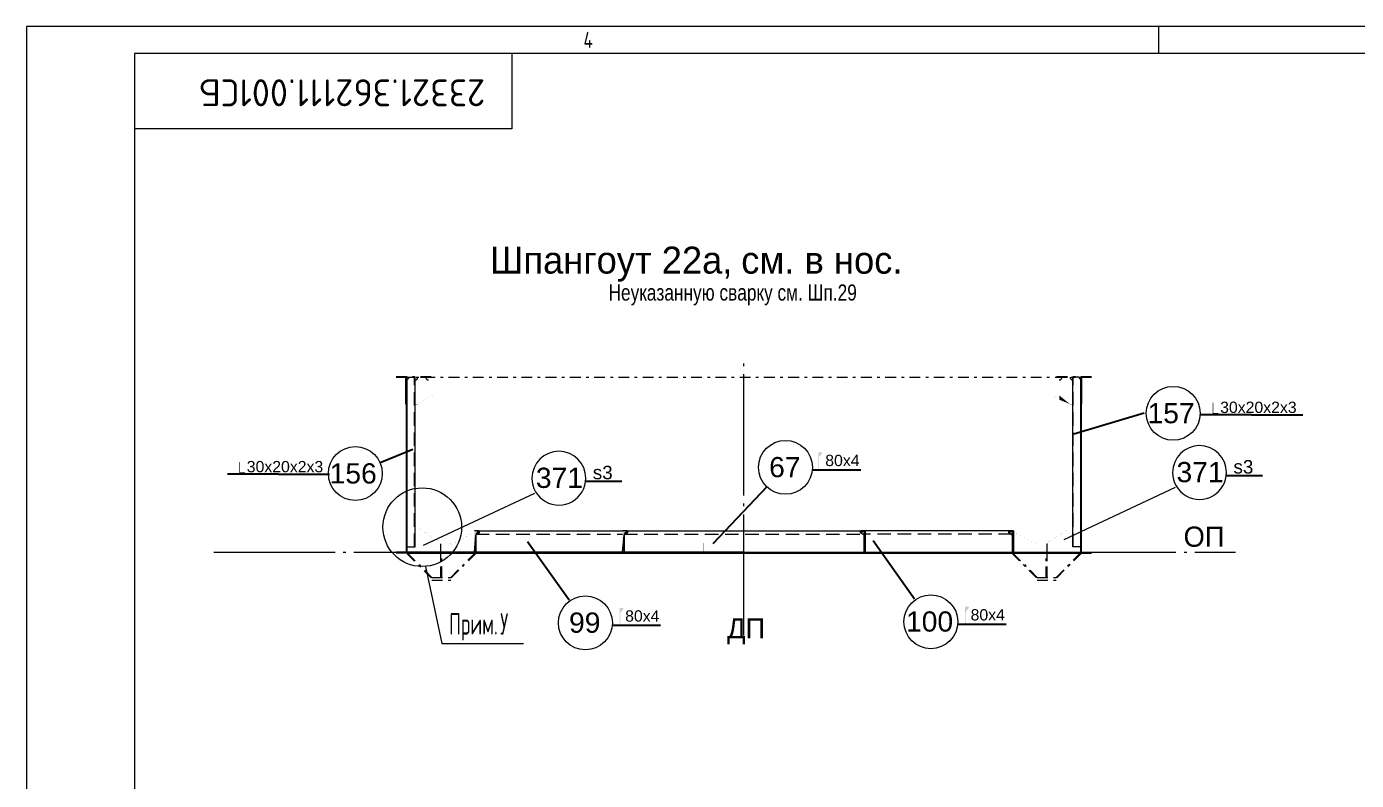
# Model space of a CAD drawing. Header units: millimetres. Extents: x 149544 to 197467, y -3118 to 25363.
# Drawn here: x 168631 to 173565, y 6667 to 9465 of the extents above; entities that cross this region are included whole.
import ezdxf

# ---------------------------------------------------------------- set-up
doc = ezdxf.new("R2010")
doc.units = ezdxf.units.MM
doc.header["$MEASUREMENT"] = 0
for name, pattern in [('K5LT32768', [0]), ('K5LT32769', [0]), ('K5LT32781', [90, 40, -20, 10, -20]), ('K5LT32790', [520, 450, -30, 10, -30]), ('K5LT32791', [0]), ('K5LT32793', [10, 5, -5]), ('K5LT32794', [10, 5, -5]), ('K5LT32795', [75, 50, -25])]:
    doc.linetypes.add(name, pattern=pattern)
for name, color, linetype in [('IDENT', 7, 'Continuous'), ('pen_035', 1, 'Continuous'), ('pen_7', 1, 'Continuous')]:
    doc.layers.add(name, color=color, linetype=linetype)
doc.layers.add('рабочие', color=250, linetype='Continuous', lineweight=20)
doc.styles.add('KTEXTSTYLE', font='GOST_AU.SHX', dxfattribs={"width": 0.96, "height": 5})
doc.styles.add('style5', font='arial.ttf', dxfattribs={"height": 3})

# ---------------------------------------------------------------- blocks, each defined once
blk = doc.blocks.new('U752')
at = {"layer": 'pen_035', "color": 1, "linetype": 'K5LT32769', "lineweight": 18, "true_color": 0xff0000}
for p in [(-173657.485562871, -10444.09341922627), (-173672.485562871, -10444.09341922627)]:
    blk.add_line(p, (-173674.1760230761, -10444.46819034443), dxfattribs=at)
blk = doc.blocks.new('U753')
at = {"layer": 'pen_035', "color": 1, "linetype": 'K5LT32769', "lineweight": 18, "true_color": 0xff0000}
for p in [(-173657.485562871, -10444.09341922627), (-173674.1760230761, -10444.46819034443)]:
    blk.add_line(p, (-173675.5497413378, -10445.52226749287), dxfattribs=at)
blk = doc.blocks.new('U754')
at = {"layer": 'pen_035', "color": 1, "linetype": 'K5LT32769', "lineweight": 18, "true_color": 0xff0000}
for p in [(-173657.485562871, -10444.09341922627), (-173675.5497413378, -10445.52226749287)]:
    blk.add_line(p, (-173676.3492408495, -10447.05814090596), dxfattribs=at)
blk = doc.blocks.new('U755')
at = {"layer": 'pen_035', "color": 1, "linetype": 'K5LT32769', "lineweight": 18, "true_color": 0xff0000}
for p in [(-173657.485562871, -10444.09341922627), (-173676.3492408495, -10447.05814090596)]:
    blk.add_line(p, (-173676.4247718554, -10448.78801456318), dxfattribs=at)
blk = doc.blocks.new('U756')
at = {"layer": 'pen_035', "color": 1, "linetype": 'K5LT32769', "lineweight": 18, "true_color": 0xff0000}
for p in [(-173676.4247718554, -10448.78801456318), (-173657.485562871, -10444.09341922627)]:
    blk.add_line(p, (-173675.7621436816, -10450.38772312031), dxfattribs=at)
blk = doc.blocks.new('U757')
at = {"layer": 'pen_035', "color": 1, "linetype": 'K5LT32769', "lineweight": 18, "true_color": 0xff0000}
for p in [(-173675.7621436816, -10450.38772312031), (-173657.485562871, -10444.09341922627)]:
    blk.add_line(p, (-173674.485562871, -10451.557522925), dxfattribs=at)
blk = doc.blocks.new('U758')
at = {"layer": 'pen_035', "color": 1, "linetype": 'K5LT32769', "lineweight": 18, "true_color": 0xff0000}
for p in [(-173674.485562871, -10451.557522925), (-173657.485562871, -10444.09341922627)]:
    blk.add_line(p, (-173664.485562871, -10457.33102908955), dxfattribs=at)
blk = doc.blocks.new('U759')
at = {"layer": 'pen_035', "color": 1, "linetype": 'K5LT32769', "lineweight": 18, "true_color": 0xff0000}
for p in [(-173664.485562871, -10457.33102908955), (-173657.485562871, -10444.09341922627)]:
    blk.add_line(p, (-173663.4213844042, -10458.22398105488), dxfattribs=at)
blk = doc.blocks.new('U760')
at = {"layer": 'pen_035', "color": 1, "linetype": 'K5LT32769', "lineweight": 18, "true_color": 0xff0000}
for p in [(-173663.4213844042, -10458.22398105488), (-173657.485562871, -10444.09341922627)]:
    blk.add_line(p, (-173662.7267738085, -10459.42704501973), dxfattribs=at)
blk = doc.blocks.new('U761')
at = {"layer": 'pen_035', "color": 1, "linetype": 'K5LT32769', "lineweight": 18, "true_color": 0xff0000}
for p in [(-173662.7267738085, -10459.42704501973), (-173657.485562871, -10444.09341922627)]:
    blk.add_line(p, (-173662.485562871, -10460.79512897358), dxfattribs=at)
blk = doc.blocks.new('U762')
at = {"layer": 'pen_035', "color": 1, "linetype": 'K5LT32769', "lineweight": 18, "true_color": 0xff0000}
for p in [(-173657.485562871, -10444.09341922627), (-173662.485562871, -10460.79512897358)]:
    blk.add_line(p, (-173662.485562871, -10524.09341835204), dxfattribs=at)
blk = doc.blocks.new('U763')
at = {"layer": 'pen_035', "color": 1, "linetype": 'K5LT32769', "lineweight": 18, "true_color": 0xff0000}
for p, q in [((-173657.485562871, -10444.09341922627), (-173662.485562871, -10524.09341835204)), ((-173657.485562871, -10444.09341922627), (-173657.485562871, -10524.09341922627)), ((-173662.485562871, -10524.09341835204), (-173657.485562871, -10524.09341922627))]:
    blk.add_line(p, q, dxfattribs=at)
blk = doc.blocks.new('U764')
at = {"layer": 'pen_035', "color": 1, "linetype": 'K5LT32769', "lineweight": 18, "true_color": 0xff0000}
for p, q in [((-174552.485562871, -10460.79512897358), (-174557.485562871, -10524.09341922627)), ((-174552.485562871, -10460.79512897358), (-174552.485562871, -10524.0934201005)), ((-174557.485562871, -10524.09341922627), (-174552.485562871, -10524.0934201005))]:
    blk.add_line(p, q, dxfattribs=at)
blk = doc.blocks.new('U765')
at = {"layer": 'pen_035', "color": 1, "linetype": 'K5LT32769', "lineweight": 18, "true_color": 0xff0000}
for p in [(-174550.485562871, -10457.33102908955), (-174540.485562871, -10451.557522925)]:
    blk.add_line(p, (-174539.2089515429, -10450.38772312031), dxfattribs=at)
blk = doc.blocks.new('U766')
at = {"layer": 'pen_035', "color": 1, "linetype": 'K5LT32769', "lineweight": 18, "true_color": 0xff0000}
for p in [(-174550.485562871, -10457.33102908955), (-174539.2089515429, -10450.38772312031)]:
    blk.add_line(p, (-174538.5463233691, -10448.78801456318), dxfattribs=at)
blk = doc.blocks.new('U767')
at = {"layer": 'pen_035', "color": 1, "linetype": 'K5LT32769', "lineweight": 18, "true_color": 0xff0000}
for p in [(-174550.485562871, -10457.33102908955), (-174538.5463233691, -10448.78801456318)]:
    blk.add_line(p, (-174538.6218543749, -10447.05814090596), dxfattribs=at)
blk = doc.blocks.new('U768')
at = {"layer": 'pen_035', "color": 1, "linetype": 'K5LT32769', "lineweight": 18, "true_color": 0xff0000}
for p in [(-174551.5497413378, -10458.22398105488), (-174538.6218543749, -10447.05814090596)]:
    blk.add_line(p, (-174539.4213844042, -10445.52226749287), dxfattribs=at)
blk = doc.blocks.new('U769')
at = {"layer": 'pen_035', "color": 1, "linetype": 'K5LT32769', "lineweight": 18, "true_color": 0xff0000}
for p in [(-174551.5497413378, -10458.22398105488), (-174539.4213844042, -10445.52226749287)]:
    blk.add_line(p, (-174540.7950721484, -10444.46819034443), dxfattribs=at)
blk = doc.blocks.new('U770')
at = {"layer": 'pen_035', "color": 1, "linetype": 'K5LT32769', "lineweight": 18, "true_color": 0xff0000}
blk.add_line((-174557.485562871, -10524.09341922627), (-174552.485562871, -10460.79512897358), dxfattribs=at)
blk = doc.blocks.new('U771')
at = {"layer": 'pen_035', "color": 1, "linetype": 'K5LT32769', "lineweight": 18, "true_color": 0xff0000}
for p in [(-174540.7950721484, -10444.46819034443), (-174542.485562871, -10444.09341922627)]:
    blk.add_line(p, (-174557.485562871, -10444.09341922627), dxfattribs=at)
blk = doc.blocks.new('U772')
at = {"layer": 'pen_035', "color": 1, "linetype": 'K5LT32769', "lineweight": 18, "true_color": 0xff0000}
for p in [(-173107.485562871, -10444.09341922627), (-173122.485562871, -10444.09341922627)]:
    blk.add_line(p, (-173124.1759925585, -10444.46819034443), dxfattribs=at)
blk = doc.blocks.new('U773')
at = {"layer": 'pen_035', "color": 1, "linetype": 'K5LT32769', "lineweight": 18, "true_color": 0xff0000}
for p in [(-173107.485562871, -10444.09341922627), (-173124.1759925585, -10444.46819034443)]:
    blk.add_line(p, (-173125.5497108202, -10445.52226749287), dxfattribs=at)
blk = doc.blocks.new('U774')
at = {"layer": 'pen_035', "color": 1, "linetype": 'K5LT32769', "lineweight": 18, "true_color": 0xff0000}
for p in [(-173107.485562871, -10444.09341922627), (-173125.5497108202, -10445.52226749287)]:
    blk.add_line(p, (-173126.3492713671, -10447.05814090596), dxfattribs=at)
blk = doc.blocks.new('U775')
at = {"layer": 'pen_035', "color": 1, "linetype": 'K5LT32769', "lineweight": 18, "true_color": 0xff0000}
for p in [(-173107.485562871, -10444.09341922627), (-173126.3492713671, -10447.05814090596)]:
    blk.add_line(p, (-173126.4247718554, -10448.78801456318), dxfattribs=at)
blk = doc.blocks.new('U776')
at = {"layer": 'pen_035', "color": 1, "linetype": 'K5LT32769', "lineweight": 18, "true_color": 0xff0000}
for p in [(-173126.4247718554, -10448.78801456318), (-173107.485562871, -10444.09341922627)]:
    blk.add_line(p, (-173125.7621741991, -10450.38772312031), dxfattribs=at)
blk = doc.blocks.new('U777')
at = {"layer": 'pen_035', "color": 1, "linetype": 'K5LT32769', "lineweight": 18, "true_color": 0xff0000}
for p in [(-173125.7621741991, -10450.38772312031), (-173107.485562871, -10444.09341922627)]:
    blk.add_line(p, (-173124.485562871, -10451.557522925), dxfattribs=at)
blk = doc.blocks.new('U778')
at = {"layer": 'pen_035', "color": 1, "linetype": 'K5LT32769', "lineweight": 18, "true_color": 0xff0000}
for p in [(-173124.485562871, -10451.557522925), (-173107.485562871, -10444.09341922627)]:
    blk.add_line(p, (-173114.485562871, -10457.33102908955), dxfattribs=at)
blk = doc.blocks.new('U779')
at = {"layer": 'pen_035', "color": 1, "linetype": 'K5LT32769', "lineweight": 18, "true_color": 0xff0000}
for p in [(-173114.485562871, -10457.33102908955), (-173107.485562871, -10444.09341922627)]:
    blk.add_line(p, (-173113.4213538866, -10458.22398105488), dxfattribs=at)
blk = doc.blocks.new('U780')
at = {"layer": 'pen_035', "color": 1, "linetype": 'K5LT32769', "lineweight": 18, "true_color": 0xff0000}
for p in [(-173113.4213538866, -10458.22398105488), (-173107.485562871, -10444.09341922627)]:
    blk.add_line(p, (-173112.7267738085, -10459.42704501973), dxfattribs=at)
blk = doc.blocks.new('U781')
at = {"layer": 'pen_035', "color": 1, "linetype": 'K5LT32769', "lineweight": 18, "true_color": 0xff0000}
for p in [(-173112.7267738085, -10459.42704501973), (-173107.485562871, -10444.09341922627)]:
    blk.add_line(p, (-173112.485562871, -10460.79512897358), dxfattribs=at)
blk = doc.blocks.new('U782')
at = {"layer": 'pen_035', "color": 1, "linetype": 'K5LT32769', "lineweight": 18, "true_color": 0xff0000}
for p in [(-173107.485562871, -10444.09341922627), (-173112.485562871, -10460.79512897358)]:
    blk.add_line(p, (-173112.485562871, -10524.09341835204), dxfattribs=at)
blk = doc.blocks.new('U783')
at = {"layer": 'pen_035', "color": 1, "linetype": 'K5LT32769', "lineweight": 18, "true_color": 0xff0000}
for p, q in [((-173107.485562871, -10444.09341922627), (-173112.485562871, -10524.09341835204)), ((-173107.485562871, -10444.09341922627), (-173107.485562871, -10524.09341922627)), ((-173112.485562871, -10524.09341835204), (-173107.485562871, -10524.09341922627))]:
    blk.add_line(p, q, dxfattribs=at)
blk = doc.blocks.new('U784')
at = {"layer": 'pen_035', "color": 1, "linetype": 'K5LT32769', "lineweight": 18, "true_color": 0xff0000}
for p, q in [((-175102.485562871, -10460.79512897358), (-175107.485562871, -10524.09341922627)), ((-175102.485562871, -10460.79512897358), (-175102.485562871, -10524.0934201005)), ((-175107.485562871, -10524.09341922627), (-175102.485562871, -10524.0934201005))]:
    blk.add_line(p, q, dxfattribs=at)
blk = doc.blocks.new('U785')
at = {"layer": 'pen_035', "color": 1, "linetype": 'K5LT32769', "lineweight": 18, "true_color": 0xff0000}
for p in [(-175100.485562871, -10457.33102908955), (-175090.485562871, -10451.557522925)]:
    blk.add_line(p, (-175089.2089515429, -10450.38772312031), dxfattribs=at)
blk = doc.blocks.new('U786')
at = {"layer": 'pen_035', "color": 1, "linetype": 'K5LT32769', "lineweight": 18, "true_color": 0xff0000}
for p in [(-175100.485562871, -10457.33102908955), (-175089.2089515429, -10450.38772312031)]:
    blk.add_line(p, (-175088.5462928515, -10448.78801456318), dxfattribs=at)
blk = doc.blocks.new('U787')
at = {"layer": 'pen_035', "color": 1, "linetype": 'K5LT32769', "lineweight": 18, "true_color": 0xff0000}
for p in [(-175100.485562871, -10457.33102908955), (-175088.5462928515, -10448.78801456318)]:
    blk.add_line(p, (-175088.6218543749, -10447.05814090596), dxfattribs=at)
blk = doc.blocks.new('U788')
at = {"layer": 'pen_035', "color": 1, "linetype": 'K5LT32769', "lineweight": 18, "true_color": 0xff0000}
for p in [(-175101.5497108202, -10458.22398105488), (-175088.6218543749, -10447.05814090596)]:
    blk.add_line(p, (-175089.4213538866, -10445.52226749287), dxfattribs=at)
blk = doc.blocks.new('U789')
at = {"layer": 'pen_035', "color": 1, "linetype": 'K5LT32769', "lineweight": 18, "true_color": 0xff0000}
for p in [(-175101.5497108202, -10458.22398105488), (-175089.4213538866, -10445.52226749287)]:
    blk.add_line(p, (-175090.7950721484, -10444.46819034443), dxfattribs=at)
blk = doc.blocks.new('U790')
at = {"layer": 'pen_035', "color": 1, "linetype": 'K5LT32769', "lineweight": 18, "true_color": 0xff0000}
blk.add_line((-175107.485562871, -10524.09341922627), (-175102.485562871, -10460.79512897358), dxfattribs=at)
blk = doc.blocks.new('U791')
at = {"layer": 'pen_035', "color": 1, "linetype": 'K5LT32769', "lineweight": 18, "true_color": 0xff0000}
for p in [(-175090.7950721484, -10444.46819034443), (-175092.485562871, -10444.09341922627)]:
    blk.add_line(p, (-175107.485562871, -10444.09341922627), dxfattribs=at)

msp = doc.modelspace()

# ---------------------------------------------------------------- hatches: boundary and pattern name
for points in [[(170292.9140474454, 7513.468109332258), (170297.9140474454, 7513.46810845803), (170297.9140474454, 7576.766399584943), (170298.1552583829, 7578.134483538801), (170298.8498994962, 7579.337547503645), (170299.9140474454, 7580.230499468977), (170309.9140474454, 7586.004005633527), (170311.1906587735, 7587.173805438215), (170311.8533174649, 7588.773513995344), (170311.7777559415, 7590.50338765257), (170310.9782564298, 7592.039261065656), (170309.6045381681, 7593.093338214094), (170307.9140474454, 7593.468109332258), (170292.9140474454, 7593.468109332258)], [(170842.9140474454, 7513.468109332258), (170847.9140474454, 7513.46810845803), (170847.9140474454, 7576.766399584943), (170848.1552889005, 7578.134483538801), (170848.8498689786, 7579.337547503645), (170849.9140474454, 7580.230499468977), (170859.9140474454, 7586.004005633527), (170861.1906587735, 7587.173805438215), (170861.8532869474, 7588.773513995344), (170861.7777559415, 7590.50338765257), (170860.9782259122, 7592.039261065656), (170859.6045381681, 7593.093338214094), (170857.9140474454, 7593.468109332258), (170842.9140474454, 7593.468109332258)], [(171742.9140474454, 7513.468109332258), (171737.9140474454, 7513.468110206486), (171737.9140474454, 7576.766399584943), (171737.6728365079, 7578.134483538801), (171736.9782259122, 7579.337547503645), (171735.9140474454, 7580.230499468977), (171725.9140474454, 7586.004005633527), (171724.6374666349, 7587.173805438215), (171723.974838461, 7588.773513995344), (171724.0503694669, 7590.50338765257), (171724.8498689786, 7592.039261065656), (171726.2235872403, 7593.093338214094), (171727.9140474454, 7593.468109332258), (171742.9140474454, 7593.468109332258)], [(172292.9140474454, 7513.468109332258), (172287.9140474454, 7513.468110206486), (172287.9140474454, 7576.766399584943), (172287.6728365079, 7578.134483538801), (172286.9782564298, 7579.337547503645), (172285.9140474454, 7580.230499468977), (172275.9140474454, 7586.004005633527), (172274.6374361173, 7587.173805438215), (172273.974838461, 7588.773513995344), (172274.0503389493, 7590.50338765257), (172274.8498994962, 7592.039261065656), (172276.2236177579, 7593.093338214094), (172277.9140474454, 7593.468109332258), (172292.9140474454, 7593.468109332258)]]:
    msp.add_hatch(color=0).paths.add_polyline_path(points)
at = {"layer": 'рабочие', "lineweight": 18}
h = msp.add_hatch(color=256, dxfattribs=at)
edge = h.paths.add_edge_path()
edge.add_line((171568.7850648034, 7823.33775441832), (171571.3450648034, 7823.33775441832))
edge.add_line((171571.3450648032, 7823.33775441832), (171571.3450648032, 7864.608205729022))
edge.add_arc((171577.7450648034, 7864.608205728979), 6.400000000001478, 142.3566552641931, 179.9999999999349, ccw=False)
edge.add_line((171572.6773666481, 7868.516969652093), (171582.46537425, 7881.207085771897))
edge.add_arc((171580.9450648034, 7882.379714948871), 1.919999999986733, 322.3566552640623, 359.9999999997829)
edge.add_line((171582.8650648033, 7882.379714948871), (171582.8650648033, 7883.078612719099))
edge.add_arc((171580.9450648034, 7883.078612718909), 1.920000000008076, 359.9999999997829, 449.9999999998168)
edge.add_line((171580.9450648034, 7884.998612719024), (171568.7850648034, 7884.998612719024))
edge.add_line((171568.7850648034, 7884.998612719024), (171568.7850648034, 7823.337754418277))
h = msp.add_hatch(color=256, dxfattribs=at)
edge = h.paths.add_edge_path()
edge.add_line((170831.878114775, 7245.634039295055), (170834.438114775, 7245.634039295055))
edge.add_line((170834.4381147748, 7245.634039295055), (170834.4381147748, 7286.904490605757))
edge.add_arc((170840.838114775, 7286.904490605713), 6.400000000001478, 142.3566552641931, 179.9999999999349, ccw=False)
edge.add_line((170835.7704166196, 7290.813254528828), (170845.5584242216, 7303.503370648632))
edge.add_arc((170844.038114775, 7304.675999825606), 1.919999999986733, 322.3566552640623, 359.9999999997829)
edge.add_line((170845.9581147749, 7304.675999825606), (170845.9581147749, 7305.374897595833))
edge.add_arc((170844.038114775, 7305.374897595644), 1.920000000008076, 359.9999999997829, 449.9999999998168)
edge.add_line((170844.038114775, 7307.294897595759), (170831.878114775, 7307.294897595759))
edge.add_line((170831.878114775, 7307.294897595759), (170831.878114775, 7245.634039295011))
h = msp.add_hatch(color=256, dxfattribs=at)
edge = h.paths.add_edge_path()
edge.add_line((172113.5885977288, 7249.833945861235), (172116.1485977288, 7249.833945861235))
edge.add_line((172116.1485977286, 7249.833945861235), (172116.1485977286, 7291.104397171937))
edge.add_arc((172122.5485977288, 7291.104397171894), 6.400000000001478, 142.3566552641931, 179.9999999999349, ccw=False)
edge.add_line((172117.4808995734, 7295.013161095008), (172127.2689071754, 7307.703277214812))
edge.add_arc((172125.7485977288, 7308.875906391786), 1.919999999986733, 322.3566552640623, 359.9999999997829)
edge.add_line((172127.6685977287, 7308.875906391786), (172127.6685977287, 7309.574804162014))
edge.add_arc((172125.7485977288, 7309.574804161824), 1.920000000008076, 359.9999999997829, 449.9999999998168)
edge.add_line((172125.7485977288, 7311.494804161939), (172113.5885977288, 7311.494804161939))
edge.add_line((172113.5885977288, 7311.494804161939), (172113.5885977288, 7249.833945861192))

# ---------------------------------------------------------------- linework, layer by layer
at = {"color": 7, "linetype": 'K5LT32768', "lineweight": 18}
for p, q in [((185451.3333490544, 9465.212120453773), (168631.3333490544, 9465.212120453773)), ((168631.3333490544, 9465.212120453773), (168631.3333490544, -2414.787879546227)), ((172831.3333490544, 9465.212120453769), (172831.3333490553, 9365.212120453769))]:
    msp.add_line(p, q, dxfattribs=at)
at = {"color": 1, "linetype": 'K5LT32769', "lineweight": 18, "true_color": 0xff0000}
for p, q in [((185351.3333490544, 9365.212120453773), (169031.3333490544, 9365.212120453773)), ((169031.3333490544, 9365.212120453773), (169031.3333490544, -2314.787879546227)), ((170431.3333490544, 9365.212120453773), (170431.3333490544, 9085.212120453773)), ((170431.3333490544, 9085.212120453773), (169031.3333490544, 9085.212120453773))]:
    msp.add_line(p, q, dxfattribs=at)
at = {"color": 0, "linetype": 'K5LT32790', "lineweight": 18}
for p, q in [((171292.9140474454, 7204.300701900958), (171292.9140474454, 8244.239124826756)), ((169325.8321104021, 7513.468109332258), (173116.2768779973, 7513.468109332258))]:
    msp.add_line(p, q, dxfattribs=at)
at = {"color": 0, "linetype": 'K5LT32781', "lineweight": 18}
for p, q in [((170002.9140474454, 8166.468109332258), (170132.9140474454, 8166.468109332258)), ((170002.9140474454, 8163.468109332258), (170042.9140474454, 8163.468109332258)), ((170002.9140474454, 8163.468109332258), (170132.9140474454, 8163.468109332258)), ((170017.1952880099, 8163.468109332258), (172582.9140474454, 8163.468109332258)), ((172452.9140474454, 8166.468109332258), (172582.9140474454, 8166.468109332258)), ((172452.9140474454, 8163.468109332258), (172582.9140474454, 8163.468109332258)), ((170042.7925023531, 7508.346780187258), (170132.7927236974, 7418.346787816652)), ((170044.9138261011, 7510.468109332258), (170134.9140474454, 7420.468116961652)), ((170167.9140474454, 7420.468109332258), (170167.9140474454, 7510.468109332258)), ((170171.9140474454, 7420.468109332258), (170171.9140474454, 7510.468109332258)), ((170204.9140474454, 7420.468116961652), (170294.9143282287, 7510.468109332256)), ((170207.035385336, 7418.346801959211), (170299.1569879197, 7510.468109332256)), ((172286.6711069752, 7510.468109332258), (172378.7927095548, 7418.346801959211)), ((172290.9137666662, 7510.468109332258), (172380.9140474454, 7420.468116961652)), ((172413.9140474454, 7420.468109332258), (172413.9140474454, 7510.468109332258)), ((172417.9140474454, 7420.468109332258), (172417.9140474454, 7510.468109332258)), ((172450.914039816, 7420.468109332258), (172540.9142687897, 7510.468109332258)), ((172453.2448417579, 7418.556257848195), (172548.1569347122, 7513.46810933226)), ((170117.7986910001, 7433.340782366926), (170132.7927095548, 7418.346801959211)), ((170134.9140474454, 7420.468109332258), (170204.9140474454, 7420.468109332258)), ((170134.9140474454, 7410.468109332258), (170204.9140474454, 7410.468109332258)), ((172380.9140474454, 7420.468109332258), (172450.9140474454, 7420.468109332258)), ((172380.9140474454, 7410.468109332258), (172450.9140474454, 7410.468109332258))]:
    msp.add_line(p, q, dxfattribs=at)
at = {"color": 0, "linetype": 'K5LT32769', "lineweight": 18}
for p, q in [((170038.9140474454, 8063.468109332258), (170038.9140474454, 8163.468109332258)), ((170042.9140474454, 7513.468387782807), (170042.9140474454, 8163.468109332258)), ((170049.9140474454, 8163.468109332258), (170072.9140474454, 8163.468109332258)), ((170072.9140474454, 7533.468107424909), (170072.9140474454, 8163.468109332258)), ((172535.9140474454, 8163.468109332258), (172512.9140474454, 8163.468109332258)), ((172512.9140474454, 7533.468103610212), (172512.9140474454, 8163.468109332258)), ((172542.9140474454, 8063.468109332258), (172542.9140474454, 8163.468109332258)), ((172546.9140474454, 8063.468109332258), (172546.9140474454, 8163.468109332258)), ((170040.9140474454, 7513.468109332258), (170040.9140474454, 8063.468109332258)), ((170042.9140474454, 7513.468109332258), (170042.9140474454, 8063.468109332258)), ((172542.9140474454, 7513.468109332258), (172542.9140474454, 8063.468109332258)), ((172544.9140474454, 7513.468109332258), (172544.9140474454, 8063.468109332258)), ((170311.9139864103, 7593.468109332258), (170842.9141084806, 7593.468109332258)), ((170861.9139864103, 7593.468109332258), (171723.9141084806, 7593.468109332258)), ((172273.9141084806, 7593.468109332258), (171742.9139864103, 7593.468109332258)), ((170042.91386434, 7513.468109332258), (170002.91386434, 7513.468109332258)), ((170042.91386434, 7510.468109332258), (170002.91386434, 7510.468109332258)), ((170042.9140474454, 7533.468109332258), (170072.9140474454, 7533.468107424909)), ((170042.9140474454, 7513.468109332258), (172542.9140474454, 7513.468109332258)), ((170042.9140474454, 7510.468109332258), (172542.9140474454, 7510.468109332258)), ((172542.9140474454, 7533.468109332258), (172512.9140474454, 7533.468103610212)), ((172542.9126436368, 7513.468109332258), (172582.9126436368, 7513.468109332258)), ((172542.9126436368, 7510.468109332258), (172582.9126436368, 7510.468109332258))]:
    msp.add_line(p, q, dxfattribs=at)
at = {"color": 0, "linetype": 'K5LT32795', "lineweight": 18}
for p, q in [((170070.9140474454, 7533.468107424909), (170070.9140474454, 8164.634796343977)), ((172514.9140474454, 7533.468105517561), (172514.9140474454, 8164.634796343977)), ((170297.9139864103, 7581.468109332258), (170842.914077963, 7581.468109332258)), ((170847.9140169279, 7581.468109332258), (171737.914077963, 7581.468109332258)), ((172287.9141084806, 7581.468109332258), (171742.9140169279, 7581.468109332258))]:
    msp.add_line(p, q, dxfattribs=at)
at = {"color": 0, "linetype": 'K5LT32791', "lineweight": 18}
for p, q in [((172542.9140474454, 7513.468387782807), (172542.9140474454, 8163.468109332258)), ((171292.9140474454, 7513.468109332258), (170042.914657797, 7513.468109332258)), ((171292.9140474454, 7513.468109332258), (172542.9134370938, 7513.468109332258))]:
    msp.add_line(p, q, dxfattribs=at)
at = {"color": 7}
for p, q in [((172778.3819777629, 8030.494432651165), (172517.0135570372, 7951.641316688347)), ((173176.6249323606, 8023.378647472087), (172988.30214409, 8023.378647472087)), ((169943.148716722, 7846.47551739433), (170064.2444277653, 7896.072775016382)), ((169565.0949474826, 7803.129428400012), (169376.772159212, 7803.129428400012)), ((171545.7643442903, 7819.795260467992), (171725.9889136503, 7819.795260467992)), ((173084.8380321945, 7798.992265486002), (173216.7862232607, 7798.992265486002)), ((170707.8275942219, 7777.744811180706), (170839.7757852881, 7777.744811180706)), ((170803.33765603, 7242.499974900584), (170983.5622253901, 7242.499974900584)), ((172085.0481389838, 7246.699881466764), (172265.2727083439, 7246.699881466764))]:
    msp.add_line(p, q, dxfattribs=at)
for p, q in [((173176.6249323606, 8023.378647472087), (173366.6417769804, 8023.378647472087)), ((169565.0949474826, 7803.129428400012), (169755.1117921025, 7803.129428400012))]:
    msp.add_line(p, q)
at = {"color": 0}
for p, q in [((171378.1863400011, 7756.364156308144), (171177.9140474454, 7545.468103610212)), ((170644.4947644401, 7335.607551244164), (170490.3624613645, 7552.034109518358)), ((171926.2052473939, 7339.807457810344), (171772.0729443183, 7556.234016084538))]:
    msp.add_line(p, q, dxfattribs=at)
at = {"color": 0, "linetype": 'K5LT32768', "lineweight": 18}
for p, q in [((172480.704278251, 7560.833025492571), (172893.844453235, 7754.919936473209)), ((170103.6938402784, 7539.585571187275), (170516.8340152624, 7733.672482167913)), ((170167.9140474454, 7481.468109332258), (170167.9140474454, 7545.468109332258)), ((171292.9140474454, 7481.468109332258), (171292.9140474454, 7545.468109332258)), ((172417.9140474454, 7481.468109332258), (172417.9140474454, 7545.468109332258)), ((170110.883513935, 7461.381147770462), (170171.7500353065, 7174.806244067095)), ((170171.7500353065, 7174.806244067095), (170474.4781457435, 7174.806244067094))]:
    msp.add_line(p, q, dxfattribs=at)
at = {"color": 0, "linetype": 'K5LT32781', "const_width": 0.18}
for points in [[(170072.9140474454, 8153.468109332258), (170072.9140474454, 8063.468109332258), (170082.9140474454, 8063.468109332258), (170122.9140474454, 8088.468109332258), (170122.9140474454, 8153.468109332258)], [(172512.9140474455, 8153.468109331827), (172512.9140474454, 8063.468109331827), (172502.9140474454, 8063.46810933183), (172462.9140474454, 8088.468109331845), (172462.9140474455, 8153.468109331845)]]:
    msp.add_lwpolyline(points, dxfattribs=at)
at = {"color": 0, "linetype": 'K5LT32794', "const_width": 0.18}
for points in [[(170122.9140474454, 8163.468109332258), (170127.9140474454, 8163.468109332258), (170127.9140474454, 8100.169830523664), (170128.1552583829, 8098.80172749632), (170128.8498384611, 8097.598663531477), (170129.9140474454, 8096.705719195539), (170139.9140474454, 8090.932220660383), (170141.1906587736, 8089.762420855695), (170141.8532564298, 8088.162689410383), (170141.7776949064, 8086.432831011945), (170140.9782564298, 8084.89694234007), (170139.6044771329, 8083.842865191633), (170137.9140474454, 8083.468109332258), (170122.9140474454, 8083.468109332258), (170122.9140474454, 8163.468109332258)], [(172462.9140474454, 8163.468109332258), (172457.9140474454, 8163.468109332258), (172457.9140474454, 8100.169830523664), (172457.6728365079, 8098.80172749632), (172456.9782564298, 8097.598663531477), (172455.9140474454, 8096.705719195539), (172445.9140474454, 8090.932220660383), (172444.6374361173, 8089.762420855695), (172443.9748384611, 8088.162689410383), (172444.0502779142, 8086.432831011945), (172444.8498384611, 8084.89694234007), (172446.2236177579, 8083.842865191633), (172447.9140474454, 8083.468109332258), (172462.9140474454, 8083.468109332258), (172462.9140474454, 8163.468109332258)]]:
    msp.add_lwpolyline(points, dxfattribs=at)
at = {"const_width": 3}
for points in [[(173033.3738092897, 8069.079706137989), (173033.3738092897, 8029.795334247832), (173053.0284134136, 8029.795334247832)], [(169421.8438244117, 7848.830487065914), (169421.8438244117, 7809.546115175757), (169441.4984285356, 7809.546115175757)]]:
    msp.add_lwpolyline(points, dxfattribs=at)
at = {"color": 0, "linetype": 'K5LT32793', "const_width": 0.18}
for points in [[(170042.9140474454, 7988.468109332258), (170042.9140474454, 7987.468109332258), (170043.2068941251, 7986.761017047102), (170043.9140474454, 7986.468109332258), (170068.9140474454, 7986.468109332258), (170069.9140474454, 7986.20016499632), (170070.6461031095, 7985.468109332258), (170070.9140474454, 7984.468109332258), (170070.9140474454, 7969.468109332258), (170071.2068941251, 7968.760986529524), (170071.9140474454, 7968.468109332258), (170072.9140474454, 7968.468109332258), (170072.9140474454, 7988.468109332258), (170042.9140474454, 7988.468109332258)], [(172542.9140474454, 7988.468109332258), (172542.9140474454, 7987.468109332258), (172542.6212007657, 7986.761017047102), (172541.9140474454, 7986.468109332258), (172516.9140474454, 7986.468109332258), (172515.9140474454, 7986.20016499632), (172515.1819917813, 7985.468109332258), (172514.9140474454, 7984.468109332258), (172514.9140474454, 7969.468109332258), (172514.6212007657, 7968.760986529524), (172513.9140474454, 7968.468109332258), (172512.9140474454, 7968.468109332258), (172512.9140474454, 7988.468109332258), (172542.9140474454, 7988.468109332258)]]:
    msp.add_lwpolyline(points, dxfattribs=at)
at = {"color": 0, "linetype": 'K5LT32769', "const_width": 0.18}
for points in [[(170042.9140474454, 7988.468109332258), (170042.9140474454, 7987.468109332258), (170043.2068941251, 7986.761017047102), (170043.9140474454, 7986.468109332258), (170068.9140474454, 7986.468109332258), (170069.9140474454, 7986.20016499632), (170070.6461031095, 7985.468109332258), (170070.9140474454, 7984.468109332258), (170070.9140474454, 7969.468109332258), (170071.2068941251, 7968.760986529524), (170071.9140474454, 7968.468109332258), (170072.9140474454, 7968.468109332258), (170072.9140474454, 7988.468109332258), (170042.9140474454, 7988.468109332258)], [(172542.9140474454, 7988.468109332258), (172542.9140474454, 7987.468109332258), (172542.6212007657, 7986.761017047102), (172541.9140474454, 7986.468109332258), (172516.9140474454, 7986.468109332258), (172515.9140474454, 7986.20016499632), (172515.1819917813, 7985.468109332258), (172514.9140474454, 7984.468109332258), (172514.9140474454, 7969.468109332258), (172514.6212007657, 7968.760986529524), (172513.9140474454, 7968.468109332258), (172512.9140474454, 7968.468109332258), (172512.9140474454, 7988.468109332258), (172542.9140474454, 7988.468109332258)], [(170082.9140474454, 7603.468109332258), (170072.9140474454, 7603.468109332258), (170072.9140474454, 7513.468109332258)], [(170157.9140474454, 7513.468109332258), (170167.9140474454, 7523.468109332258), (170167.9140474454, 7548.468109332258), (170082.9140474454, 7603.468109332258)], [(172512.9140474454, 7513.468109332258), (172512.9140474454, 7603.468109332258), (172502.9140474454, 7603.468109332258), (172417.9140474454, 7548.468109332258), (172417.9140474454, 7523.468109332258), (172427.9140474454, 7513.468109332258)], [(170282.9140474454, 7583.468109332258), (170205.9140474454, 7541.468109332258), (170170.9140474454, 7541.468109332258), (170170.9140474454, 7520.468109332258), (170177.9140474454, 7513.468109332258)], [(172414.9140474454, 7541.468109332258), (172379.9140474454, 7541.468109332258), (172302.9140474454, 7583.468109332258), (172292.9140474454, 7583.468109332258), (172292.9140474454, 7523.468110285932), (172302.9140474454, 7513.468109332258)], [(170167.9140474454, 7513.468109332258), (170170.9140474454, 7513.468108807723), (170170.9140474454, 7545.468109332258), (170202.9140474454, 7545.468103610212), (170202.9140474454, 7548.468101702863), (170167.9140474454, 7548.468109332258), (170167.9140474454, 7513.468109332258)], [(170167.9140474454, 7513.468109332258), (170170.9140474454, 7513.468108807721), (170170.9140474454, 7545.468109332258), (170202.9140474454, 7545.468103610212), (170202.9140474454, 7548.468101702863), (170167.9140474454, 7548.468109332258), (170167.9140474454, 7513.468109332258)], [(170542.9140474454, 7513.468109332258), (170545.9140474454, 7513.468108807723), (170545.9140474454, 7545.468109332258), (170577.9140474454, 7545.468103610212), (170577.9140474454, 7548.468101702863), (170542.9140474454, 7548.468109332258), (170542.9140474454, 7513.468109332258)], [(171142.9140474454, 7513.468109332258), (171145.9140474454, 7513.468108807723), (171145.9140474454, 7545.468109332258), (171177.9140474454, 7545.468103610212), (171177.9140550748, 7548.468101702863), (171142.9140474454, 7548.468109332258), (171142.9140474454, 7513.468109332258)], [(171442.9140474454, 7513.468109332258), (171439.9140474454, 7513.468109856796), (171439.9140474454, 7545.468109332258), (171407.9140474454, 7545.468116961652), (171407.9140550748, 7548.468116961652), (171442.9140474454, 7548.468109332258), (171442.9140474454, 7513.468109332258)], [(172042.9140474454, 7513.468109332258), (172039.9140474454, 7513.468109856796), (172039.9140474454, 7545.468109332258), (172007.9140474454, 7545.468116961652), (172007.9140474454, 7548.468116961652), (172042.9140474454, 7548.468109332258), (172042.9140474454, 7513.468109332258)], [(172417.9140474454, 7513.468109332258), (172414.9140474454, 7513.468109856796), (172414.9140474454, 7545.468109332258), (172382.9140474454, 7545.468116961652), (172382.9140474454, 7548.468116961652), (172417.9140474454, 7548.468109332258), (172417.9140474454, 7513.468109332258)], [(172417.9140474454, 7513.468109332258), (172414.9140474454, 7513.468109856794), (172414.9140474454, 7545.468109332258), (172382.9140474454, 7545.468116961652), (172382.9140474454, 7548.468116961652), (172417.9140474454, 7548.468109332258), (172417.9140474454, 7513.468109332258)]]:
    msp.add_lwpolyline(points, dxfattribs=at)
at = {"color": 0, "linetype": 'K5LT32768', "lineweight": 18}
for centre, radius in [((172885.6667886187, 8029.637008419097), 100.0000400000251), ((169851.0504314346, 7805.969872249649), 100.0000400000251), ((170099.3111463708, 7606.863785334808), 145.9421718480299)]:
    msp.add_circle(centre, radius, dxfattribs=at)
at = {"color": 2, "linetype": 'K5LT32768', "lineweight": 18}
for centre in [(171447.0470425606, 7828.877683618735), (171986.3308372542, 7255.782304617507), (170704.6203543004, 7251.582398051327)]:
    msp.add_circle(centre, 100.0000400000251, dxfattribs=at)
at = {"color": 0, "linetype": 'K5LT32769', "lineweight": 18}
for centre, radius, start, end in [((170042.9140474454, 8163.468109332258), 7, 270, 0), ((172542.9140474454, 8163.468109332258), 7.00000000000002, 180.0000043999775, 270)]:
    msp.add_arc(centre, radius, start, end, dxfattribs=at)
at = {"color": 0, "linetype": 'K5LT32781', "lineweight": 18}
for centre, radius, start, end in [((170072.9140474454, 8163.468109332258), 10.00000000000003, 270.0000044006028, 0), ((170122.9140474454, 8163.468109332258), 10.00000000000003, 180.0000043999775, 270), ((172462.9140474455, 8163.468109331845), 10, 270, 0), ((172512.9140474455, 8163.468109331827), 10, 180, 269.9999955977297)]:
    msp.add_arc(centre, radius, start, end, dxfattribs=at)
at = {"color": 0, "linetype": 'K5LT32768', "lineweight": 18}
for centre, radius, start, end in [((172983.2121031122, 7809.862571265923), 100.0000400000285, 0, 179.9999770817221), ((170606.2016651396, 7788.615116960627), 100.0000400000285, 0, 179.9999770817221), ((172983.2121031122, 7809.862571265827), 100.0000400000215, 179.9999770815137, 0), ((170606.2016651396, 7788.615116960531), 100.0000400000215, 179.9999770815137, 0)]:
    msp.add_arc(centre, radius, start, end, dxfattribs=at)

# ---------------------------------------------------------------- block references
at = {"color": 0}
for name in ['U791', 'U784', 'U790', 'U789', 'U788', 'U787', 'U786', 'U785', 'U771', 'U764', 'U770', 'U769', 'U768', 'U767', 'U766', 'U765', 'U755', 'U756', 'U754', 'U757', 'U753', 'U758', 'U752', 'U759', 'U760', 'U761', 'U762', 'U763', 'U775', 'U776', 'U774', 'U777', 'U773', 'U778', 'U772', 'U779', 'U780', 'U781', 'U782', 'U783']:
    msp.add_blockref(name, (345400.3996103164, 18037.56152855853), dxfattribs=at)

# ---------------------------------------------------------------- texts
at = {"color": 7, "insert": (170697.4624848037, 9445.69557385147), "char_height": 2.5, "attachment_point": 1, "style": 'KTEXTSTYLE'}
msp.add_mtext('\\H3.5;\\W0.965;\\Q15;\\Q0;\\H60.00;{\\c16711935;4}', dxfattribs=at)
at = {"color": 7, "insert": (170332.9984219245, 9169.459755710333), "char_height": 2.5, "attachment_point": 1, "rotation": 180, "style": 'KTEXTSTYLE'}
msp.add_mtext('{\\H40x;\\W1.215;\\C6;23321.362111.001СБ}', dxfattribs=at)
at = {"layer": 'IDENT', "color": 7, "char_height": 0.2, "attachment_point": 1, "style": 'KTEXTSTYLE'}
for s, insert in [('\\H3.5;\\W0.965;\\Q15;\\Q0;\\W0.765;\\H80.00;{\\c16711935;Прим. }', (170199.2498286371, 7287.877492498072)), ('{\\H400x;\\W0.765;У}', (170388.6749537592, 7287.877492498072))]:
    msp.add_mtext(s, dxfattribs=dict(at, insert=insert))
at = {"layer": 'pen_7', "color": 0, "style": 'style5'}
for s, height, width, p in [('Шпангоут ', 100, 0.965, (170351.0836804865, 8548.310174229015)), ('22a, ', 100, 0.965, (170987.812534511, 8548.310174229015)), ('см', 100, 0.965, (171282.7924718063, 8547.908394095763)), ('в нос', 100, 0.965, (171517.7890611651, 8547.908394095763)), ('.', 100, 0.965, (171843.6904936344, 8547.908394095763)), ('Неуказанную сварку см', 60, 0.765, (170790.431074921, 8447.973975547844)), ('.29', 60, 0.765, (171622.6738443617, 8447.973975547844)), ('ОП', 75, 0.965, (172924.136817465, 7534.1381616902)), ('ДП', 75, 0.965, (171230.4991924113, 7193.891167539345))]:
    msp.add_text(s, height=height, dxfattribs=dict(at, width=width)).set_placement(p)
at = {"layer": 'pen_7', "color": 6, "true_color": 0xff00ff, "style": 'style5'}
for s, height, width, p in [('. ', 100, 0.965, (171442.8797842211, 8547.908394095763)), ('Шп', 60, 0.765, (171529.1831213057, 8447.973975547844)), ('. ', 60, 0.765, (171493.5526983862, 8447.973975547844))]:
    msp.add_text(s, height=height, dxfattribs=dict(at, width=width)).set_placement(p)
at = {"layer": 'pen_7', "color": 2, "style": 'style5'}
for s, height, p in [('157', 75, (172790.3488698853, 7992.66203174914)), ('156', 75, (169755.7325127012, 7768.994895579692)), ('67', 75, (171386.356009595, 7792.311136504635)), ('80x4', 42, (171594.5387398594, 7833.54085822398)), ('371', 75, (172897.8207084367, 7773.799373634385)), ('371', 75, (170520.8102704641, 7752.551919329089)), ('80x4', 42, (172133.8225345529, 7260.445479222752)), ('99', 75, (170643.9293213347, 7215.015850937227)), ('80x4', 42, (170852.1120515991, 7256.245572656571)), ('100', 75, (171894.2768331019, 7219.215757503407))]:
    msp.add_text(s, height=height, dxfattribs=at).set_placement(p)
at = {"layer": 'pen_7', "color": 0, "style": 'style5'}
for s, height, p in [('30х20х2х3', 42, (173059.7347703465, 8030.839867319988)), ('30х20х2х3', 42, (169448.2047854686, 7810.590648247913)), ('s3', 50, (173109.1612028916, 7805.874585832036)), ('s3', 50, (170732.150764919, 7784.62713152674))]:
    msp.add_text(s, height=height, dxfattribs=at).set_placement(p)

doc.saveas('drawing.dxf')
